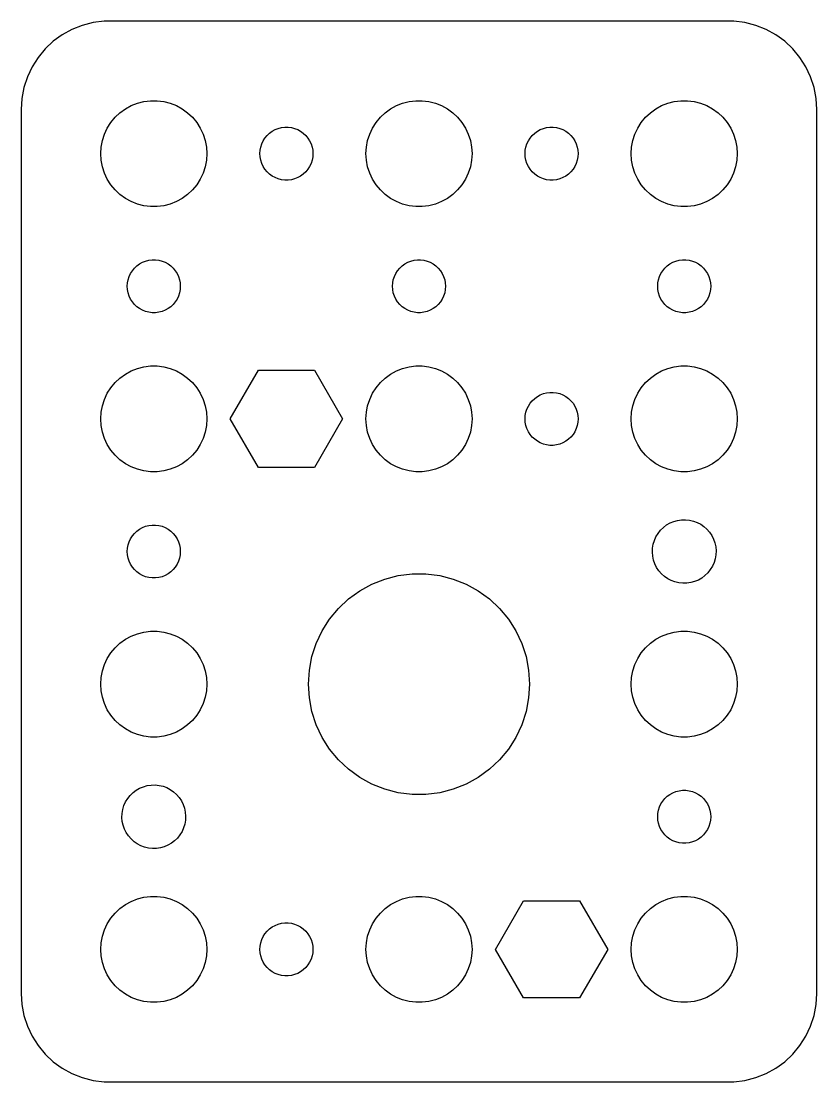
# Model space of a CAD drawing. Header units: metres. Extents: x -22 to 22, y -22 to 244.
# Drawn here: x -22.5 to 22.5, y 184.5 to 244.5 of the extents above; entities that cross this region are included whole.
import ezdxf

# ---------------------------------------------------------------- set-up
doc = ezdxf.new("R2010")
doc.units = ezdxf.units.M

msp = doc.modelspace()

# ---------------------------------------------------------------- linework, layer by layer
for p, q in [((-19.0451, 244.255), (-19.6289, 244.024)), ((-18.4369, 244.411), (-19.0451, 244.255)), ((-17.8139, 244.49), (-18.4369, 244.411)), ((17.8139, 244.49), (-17.8139, 244.49)), ((18.4369, 244.411), (17.8139, 244.49)), ((19.0451, 244.255), (18.4369, 244.411)), ((19.6289, 244.024), (19.0451, 244.255)), ((-20.1791, 243.722), (-20.6871, 243.353)), ((-19.6289, 244.024), (-20.1791, 243.722)), ((20.1791, 243.722), (19.6289, 244.024)), ((20.6871, 243.353), (20.1791, 243.722)), ((-21.1448, 242.923), (-21.5451, 242.439)), ((-20.6871, 243.353), (-21.1448, 242.923)), ((21.1448, 242.923), (20.6871, 243.353)), ((21.5451, 242.439), (21.1448, 242.923)), ((-21.5451, 242.439), (-21.8815, 241.909)), ((21.8815, 241.909), (21.5451, 242.439)), ((-21.8815, 241.909), (-22.1489, 241.341)), ((22.1489, 241.341), (21.8815, 241.909)), ((-22.1489, 241.341), (-22.3429, 240.743)), ((22.3429, 240.743), (22.1489, 241.341)), ((-22.3429, 240.743), (-22.4606, 240.127)), ((22.4606, 240.127), (22.3429, 240.743)), ((-22.4606, 240.127), (-22.5, 239.5)), ((-15.927, 239.853), (-15.5621, 239.947)), ((-15.5621, 239.947), (-15.1884, 239.994)), ((-15.1884, 239.994), (-14.8116, 239.994)), ((-14.8116, 239.994), (-14.4379, 239.947)), ((-14.4379, 239.947), (-14.0729, 239.853)), ((-0.927048, 239.853), (-0.562134, 239.947)), ((-0.562134, 239.947), (-0.18837, 239.994)), ((-0.18837, 239.994), (0.18837, 239.994)), ((0.18837, 239.994), (0.562134, 239.947)), ((0.562134, 239.947), (0.927048, 239.853)), ((14.0729, 239.853), (14.4379, 239.947)), ((14.4379, 239.947), (14.8116, 239.994)), ((14.8116, 239.994), (15.1884, 239.994)), ((15.1884, 239.994), (15.5621, 239.947)), ((15.5621, 239.947), (15.927, 239.853)), ((22.5, 239.5), (22.4606, 240.127)), ((-22.5, 239.5), (-22.5, 189.5)), ((-16.9123, 239.312), (-16.6075, 239.533)), ((-16.6075, 239.533), (-16.2773, 239.714)), ((-16.2773, 239.714), (-15.927, 239.853)), ((-14.0729, 239.853), (-13.7227, 239.714)), ((-13.7227, 239.714), (-13.3925, 239.533)), ((-13.3925, 239.533), (-13.0877, 239.312)), ((-1.91226, 239.312), (-1.60747, 239.533)), ((-1.60747, 239.533), (-1.27733, 239.714)), ((-1.27733, 239.714), (-0.927048, 239.853)), ((0.927048, 239.853), (1.27733, 239.714)), ((1.27733, 239.714), (1.60747, 239.533)), ((1.60747, 239.533), (1.91226, 239.312)), ((13.0877, 239.312), (13.3925, 239.533)), ((13.3925, 239.533), (13.7227, 239.714)), ((13.7227, 239.714), (14.0729, 239.853)), ((15.927, 239.853), (16.2773, 239.714)), ((16.2773, 239.714), (16.6075, 239.533)), ((16.6075, 239.533), (16.9123, 239.312)), ((22.5, 189.5), (22.5, 239.5)), ((-17.6289, 238.445), (-17.427, 238.763)), ((-17.427, 238.763), (-17.1869, 239.054)), ((-17.1869, 239.054), (-16.9123, 239.312)), ((-13.0877, 239.312), (-12.8131, 239.054)), ((-12.8131, 239.054), (-12.5729, 238.763)), ((-12.5729, 238.763), (-12.3711, 238.445)), ((-2.62891, 238.445), (-2.42705, 238.763)), ((-2.42705, 238.763), (-2.1869, 239.054)), ((-2.1869, 239.054), (-1.91226, 239.312)), ((1.91226, 239.312), (2.1869, 239.054)), ((2.1869, 239.054), (2.42705, 238.763)), ((2.42705, 238.763), (2.62891, 238.445)), ((12.3711, 238.445), (12.5729, 238.763)), ((12.5729, 238.763), (12.8131, 239.054)), ((12.8131, 239.054), (13.0877, 239.312)), ((16.9123, 239.312), (17.1869, 239.054)), ((17.1869, 239.054), (17.427, 238.763)), ((17.427, 238.763), (17.6289, 238.445)), ((-17.7893, 238.104), (-17.6289, 238.445)), ((-12.3711, 238.445), (-12.2107, 238.104)), ((-8.59344, 238.027), (-8.45613, 238.156)), ((-8.45613, 238.156), (-8.30373, 238.266)), ((-8.30373, 238.266), (-8.13866, 238.357)), ((-8.13866, 238.357), (-7.96352, 238.427)), ((-7.96352, 238.427), (-7.78107, 238.473)), ((-7.78107, 238.473), (-7.59418, 238.497)), ((-7.59418, 238.497), (-7.40581, 238.497)), ((-7.40581, 238.497), (-7.21892, 238.473)), ((-7.21892, 238.473), (-7.03647, 238.427)), ((-7.03647, 238.427), (-6.86133, 238.357)), ((-6.86133, 238.357), (-6.69626, 238.266)), ((-6.69626, 238.266), (-6.54385, 238.156)), ((-6.54385, 238.156), (-6.40654, 238.027)), ((-2.78932, 238.104), (-2.62891, 238.445)), ((2.62891, 238.445), (2.78932, 238.104)), ((6.40654, 238.027), (6.54385, 238.156)), ((6.54385, 238.156), (6.69626, 238.266)), ((6.69626, 238.266), (6.86133, 238.357)), ((6.86133, 238.357), (7.03647, 238.427)), ((7.03647, 238.427), (7.21892, 238.473)), ((7.21892, 238.473), (7.40581, 238.497)), ((7.40581, 238.497), (7.59418, 238.497)), ((7.59418, 238.497), (7.78107, 238.473)), ((7.78107, 238.473), (7.96352, 238.427)), ((7.96352, 238.427), (8.13866, 238.357)), ((8.13866, 238.357), (8.30373, 238.266)), ((8.30373, 238.266), (8.45613, 238.156)), ((8.45613, 238.156), (8.59344, 238.027)), ((12.2107, 238.104), (12.3711, 238.445)), ((17.6289, 238.445), (17.7893, 238.104)), ((-17.9763, 237.376), (-17.9057, 237.746)), ((-17.9057, 237.746), (-17.7893, 238.104)), ((-12.2107, 238.104), (-12.0942, 237.746)), ((-12.0942, 237.746), (-12.0237, 237.376)), ((-8.95287, 237.373), (-8.89465, 237.552)), ((-8.89465, 237.552), (-8.81445, 237.723)), ((-8.81445, 237.723), (-8.71352, 237.882)), ((-8.71352, 237.882), (-8.59344, 238.027)), ((-6.40654, 238.027), (-6.28647, 237.882)), ((-6.28647, 237.882), (-6.18553, 237.723)), ((-6.18553, 237.723), (-6.10533, 237.552)), ((-6.10533, 237.552), (-6.04712, 237.373)), ((-2.97633, 237.376), (-2.90575, 237.746)), ((-2.90575, 237.746), (-2.78932, 238.104)), ((2.78932, 238.104), (2.90575, 237.746)), ((2.90575, 237.746), (2.97633, 237.376)), ((6.04712, 237.373), (6.10533, 237.552)), ((6.10533, 237.552), (6.18553, 237.723)), ((6.18553, 237.723), (6.28647, 237.882)), ((6.28647, 237.882), (6.40654, 238.027)), ((8.59344, 238.027), (8.71352, 237.882)), ((8.71352, 237.882), (8.81445, 237.723)), ((8.81445, 237.723), (8.89465, 237.552)), ((8.89465, 237.552), (8.95287, 237.373)), ((12.0237, 237.376), (12.0942, 237.746)), ((12.0942, 237.746), (12.2107, 238.104)), ((17.7893, 238.104), (17.9057, 237.746)), ((17.9057, 237.746), (17.9763, 237.376)), ((-18, 237), (-17.9763, 237.376)), ((-17.9763, 236.624), (-18, 237)), ((-12.0237, 237.376), (-12, 237)), ((-12, 237), (-12.0237, 236.624)), ((-9, 237), (-8.98816, 237.188)), ((-8.98816, 236.812), (-9, 237)), ((-8.98816, 237.188), (-8.95287, 237.373)), ((-6.04712, 237.373), (-6.01183, 237.188)), ((-6.01183, 237.188), (-6, 237)), ((-6, 237), (-6.01183, 236.812)), ((-3, 237), (-2.97633, 237.376)), ((-2.97633, 236.624), (-3, 237)), ((2.97633, 237.376), (3, 237)), ((3, 237), (2.97633, 236.624)), ((6, 237), (6.01183, 237.188)), ((6.01183, 236.812), (6, 237)), ((6.01183, 237.188), (6.04712, 237.373)), ((8.95287, 237.373), (8.98816, 237.188)), ((8.98816, 237.188), (9, 237)), ((9, 237), (8.98816, 236.812)), ((12, 237), (12.0237, 237.376)), ((12.0237, 236.624), (12, 237)), ((17.9763, 237.376), (18, 237)), ((18, 237), (17.9763, 236.624)), ((-17.9057, 236.254), (-17.9763, 236.624)), ((-12.0237, 236.624), (-12.0942, 236.254)), ((-8.95287, 236.627), (-8.98816, 236.812)), ((-8.89465, 236.448), (-8.95287, 236.627)), ((-8.81445, 236.277), (-8.89465, 236.448)), ((-6.10533, 236.448), (-6.18553, 236.277)), ((-6.04712, 236.627), (-6.10533, 236.448)), ((-6.01183, 236.812), (-6.04712, 236.627)), ((-2.90575, 236.254), (-2.97633, 236.624)), ((2.97633, 236.624), (2.90575, 236.254)), ((6.04712, 236.627), (6.01183, 236.812)), ((6.10533, 236.448), (6.04712, 236.627)), ((6.18553, 236.277), (6.10533, 236.448)), ((8.89465, 236.448), (8.81445, 236.277)), ((8.95287, 236.627), (8.89465, 236.448)), ((8.98816, 236.812), (8.95287, 236.627)), ((12.0942, 236.254), (12.0237, 236.624)), ((17.9763, 236.624), (17.9057, 236.254)), ((-17.7893, 235.896), (-17.9057, 236.254)), ((-17.6289, 235.555), (-17.7893, 235.896)), ((-12.2107, 235.896), (-12.3711, 235.555)), ((-12.0942, 236.254), (-12.2107, 235.896)), ((-8.71352, 236.118), (-8.81445, 236.277)), ((-8.59344, 235.973), (-8.71352, 236.118)), ((-8.45613, 235.844), (-8.59344, 235.973)), ((-8.30373, 235.734), (-8.45613, 235.844)), ((-8.13866, 235.643), (-8.30373, 235.734)), ((-6.69626, 235.734), (-6.86133, 235.643)), ((-6.54385, 235.844), (-6.69626, 235.734)), ((-6.40654, 235.973), (-6.54385, 235.844)), ((-6.28647, 236.118), (-6.40654, 235.973)), ((-6.18553, 236.277), (-6.28647, 236.118)), ((-2.78932, 235.896), (-2.90575, 236.254)), ((-2.62891, 235.555), (-2.78932, 235.896)), ((2.78932, 235.896), (2.62891, 235.555)), ((2.90575, 236.254), (2.78932, 235.896)), ((6.28647, 236.118), (6.18553, 236.277)), ((6.40654, 235.973), (6.28647, 236.118)), ((6.54385, 235.844), (6.40654, 235.973)), ((6.69626, 235.734), (6.54385, 235.844)), ((6.86133, 235.643), (6.69626, 235.734)), ((8.30373, 235.734), (8.13866, 235.643)), ((8.45613, 235.844), (8.30373, 235.734)), ((8.59344, 235.973), (8.45613, 235.844)), ((8.71352, 236.118), (8.59344, 235.973)), ((8.81445, 236.277), (8.71352, 236.118)), ((12.2107, 235.896), (12.0942, 236.254)), ((12.3711, 235.555), (12.2107, 235.896)), ((17.7893, 235.896), (17.6289, 235.555)), ((17.9057, 236.254), (17.7893, 235.896)), ((-17.427, 235.237), (-17.6289, 235.555)), ((-17.1869, 234.946), (-17.427, 235.237)), ((-12.5729, 235.237), (-12.8131, 234.946)), ((-12.3711, 235.555), (-12.5729, 235.237)), ((-7.96352, 235.573), (-8.13866, 235.643)), ((-7.78107, 235.527), (-7.96352, 235.573)), ((-7.59418, 235.503), (-7.78107, 235.527)), ((-7.40581, 235.503), (-7.59418, 235.503)), ((-7.21892, 235.527), (-7.40581, 235.503)), ((-7.03647, 235.573), (-7.21892, 235.527)), ((-6.86133, 235.643), (-7.03647, 235.573)), ((-2.42705, 235.237), (-2.62891, 235.555)), ((-2.1869, 234.946), (-2.42705, 235.237)), ((2.42705, 235.237), (2.1869, 234.946)), ((2.62891, 235.555), (2.42705, 235.237)), ((7.03647, 235.573), (6.86133, 235.643)), ((7.21892, 235.527), (7.03647, 235.573)), ((7.40581, 235.503), (7.21892, 235.527)), ((7.59418, 235.503), (7.40581, 235.503)), ((7.78107, 235.527), (7.59418, 235.503)), ((7.96352, 235.573), (7.78107, 235.527)), ((8.13866, 235.643), (7.96352, 235.573)), ((12.5729, 235.237), (12.3711, 235.555)), ((12.8131, 234.946), (12.5729, 235.237)), ((17.427, 235.237), (17.1869, 234.946)), ((17.6289, 235.555), (17.427, 235.237)), ((-16.9123, 234.688), (-17.1869, 234.946)), ((-16.6075, 234.467), (-16.9123, 234.688)), ((-13.0877, 234.688), (-13.3925, 234.467)), ((-12.8131, 234.946), (-13.0877, 234.688)), ((-1.91226, 234.688), (-2.1869, 234.946)), ((-1.60747, 234.467), (-1.91226, 234.688)), ((1.91226, 234.688), (1.60747, 234.467)), ((2.1869, 234.946), (1.91226, 234.688)), ((13.0877, 234.688), (12.8131, 234.946)), ((13.3925, 234.467), (13.0877, 234.688)), ((16.9123, 234.688), (16.6075, 234.467)), ((17.1869, 234.946), (16.9123, 234.688)), ((-16.2773, 234.286), (-16.6075, 234.467)), ((-15.927, 234.147), (-16.2773, 234.286)), ((-15.5621, 234.053), (-15.927, 234.147)), ((-15.1884, 234.006), (-15.5621, 234.053)), ((-14.8116, 234.006), (-15.1884, 234.006)), ((-14.4379, 234.053), (-14.8116, 234.006)), ((-14.0729, 234.147), (-14.4379, 234.053)), ((-13.7227, 234.286), (-14.0729, 234.147)), ((-13.3925, 234.467), (-13.7227, 234.286)), ((-1.27733, 234.286), (-1.60747, 234.467)), ((-0.927048, 234.147), (-1.27733, 234.286)), ((-0.562134, 234.053), (-0.927048, 234.147)), ((-0.18837, 234.006), (-0.562134, 234.053)), ((0.18837, 234.006), (-0.18837, 234.006)), ((0.562134, 234.053), (0.18837, 234.006)), ((0.927048, 234.147), (0.562134, 234.053)), ((1.27733, 234.286), (0.927048, 234.147)), ((1.60747, 234.467), (1.27733, 234.286)), ((13.7227, 234.286), (13.3925, 234.467)), ((14.0729, 234.147), (13.7227, 234.286)), ((14.4379, 234.053), (14.0729, 234.147)), ((14.8116, 234.006), (14.4379, 234.053)), ((15.1884, 234.006), (14.8116, 234.006)), ((15.5621, 234.053), (15.1884, 234.006)), ((15.927, 234.147), (15.5621, 234.053)), ((16.2773, 234.286), (15.927, 234.147)), ((16.6075, 234.467), (16.2773, 234.286)), ((-15.6387, 230.857), (-15.4635, 230.927)), ((-15.4635, 230.927), (-15.2811, 230.973)), ((-15.2811, 230.973), (-15.0942, 230.997)), ((-15.0942, 230.997), (-14.9058, 230.997)), ((-14.9058, 230.997), (-14.7189, 230.973)), ((-14.7189, 230.973), (-14.5365, 230.927)), ((-14.5365, 230.927), (-14.3613, 230.857)), ((-0.638657, 230.857), (-0.463516, 230.927)), ((-0.463516, 230.927), (-0.281067, 230.973)), ((-0.281067, 230.973), (-0.094177, 230.997)), ((-0.094177, 230.997), (0.094177, 230.997)), ((0.094177, 230.997), (0.281067, 230.973)), ((0.281067, 230.973), (0.463516, 230.927)), ((0.463516, 230.927), (0.638657, 230.857)), ((14.3613, 230.857), (14.5365, 230.927)), ((14.5365, 230.927), (14.7189, 230.973)), ((14.7189, 230.973), (14.9058, 230.997)), ((14.9058, 230.997), (15.0942, 230.997)), ((15.0942, 230.997), (15.2811, 230.973)), ((15.2811, 230.973), (15.4635, 230.927)), ((15.4635, 230.927), (15.6387, 230.857)), ((-16.3145, 230.223), (-16.2135, 230.382)), ((-16.2135, 230.382), (-16.0934, 230.527)), ((-16.0934, 230.527), (-15.9561, 230.656)), ((-15.9561, 230.656), (-15.8037, 230.766)), ((-15.8037, 230.766), (-15.6387, 230.857)), ((-14.3613, 230.857), (-14.1963, 230.766)), ((-14.1963, 230.766), (-14.0439, 230.656)), ((-14.0439, 230.656), (-13.9065, 230.527)), ((-13.9065, 230.527), (-13.7865, 230.382)), ((-13.7865, 230.382), (-13.6855, 230.223)), ((-1.31445, 230.223), (-1.21352, 230.382)), ((-1.21352, 230.382), (-1.09344, 230.527)), ((-1.09344, 230.527), (-0.956131, 230.656)), ((-0.956131, 230.656), (-0.803726, 230.766)), ((-0.803726, 230.766), (-0.638657, 230.857)), ((0.638657, 230.857), (0.803726, 230.766)), ((0.803726, 230.766), (0.956131, 230.656)), ((0.956131, 230.656), (1.09344, 230.527)), ((1.09344, 230.527), (1.21352, 230.382)), ((1.21352, 230.382), (1.31445, 230.223)), ((13.6855, 230.223), (13.7865, 230.382)), ((13.7865, 230.382), (13.9065, 230.527)), ((13.9065, 230.527), (14.0439, 230.656)), ((14.0439, 230.656), (14.1963, 230.766)), ((14.1963, 230.766), (14.3613, 230.857)), ((15.6387, 230.857), (15.8037, 230.766)), ((15.8037, 230.766), (15.9561, 230.656)), ((15.9561, 230.656), (16.0934, 230.527)), ((16.0934, 230.527), (16.2135, 230.382)), ((16.2135, 230.382), (16.3145, 230.223)), ((-16.4882, 229.688), (-16.4529, 229.873)), ((-16.4529, 229.873), (-16.3947, 230.052)), ((-16.3947, 230.052), (-16.3145, 230.223)), ((-13.6855, 230.223), (-13.6053, 230.052)), ((-13.6053, 230.052), (-13.5471, 229.873)), ((-13.5471, 229.873), (-13.5118, 229.688)), ((-1.48816, 229.688), (-1.45287, 229.873)), ((-1.45287, 229.873), (-1.39465, 230.052)), ((-1.39465, 230.052), (-1.31445, 230.223)), ((1.31445, 230.223), (1.39465, 230.052)), ((1.39465, 230.052), (1.45287, 229.873)), ((1.45287, 229.873), (1.48816, 229.688)), ((13.5118, 229.688), (13.5471, 229.873)), ((13.5471, 229.873), (13.6053, 230.052)), ((13.6053, 230.052), (13.6855, 230.223)), ((16.3145, 230.223), (16.3947, 230.052)), ((16.3947, 230.052), (16.4529, 229.873)), ((16.4529, 229.873), (16.4882, 229.688)), ((-16.5, 229.5), (-16.4882, 229.688)), ((-16.4882, 229.312), (-16.5, 229.5)), ((-16.4529, 229.127), (-16.4882, 229.312)), ((-16.3947, 228.948), (-16.4529, 229.127)), ((-13.5471, 229.127), (-13.6053, 228.948)), ((-13.5118, 229.312), (-13.5471, 229.127)), ((-13.5118, 229.688), (-13.5, 229.5)), ((-13.5, 229.5), (-13.5118, 229.312)), ((-1.5, 229.5), (-1.48816, 229.688)), ((-1.48816, 229.312), (-1.5, 229.5)), ((-1.45287, 229.127), (-1.48816, 229.312)), ((-1.39465, 228.948), (-1.45287, 229.127)), ((1.45287, 229.127), (1.39465, 228.948)), ((1.48816, 229.312), (1.45287, 229.127)), ((1.48816, 229.688), (1.5, 229.5)), ((1.5, 229.5), (1.48816, 229.312)), ((13.5, 229.5), (13.5118, 229.688)), ((13.5118, 229.312), (13.5, 229.5)), ((13.5471, 229.127), (13.5118, 229.312)), ((13.6053, 228.948), (13.5471, 229.127)), ((16.4529, 229.127), (16.3947, 228.948)), ((16.4882, 229.312), (16.4529, 229.127)), ((16.4882, 229.688), (16.5, 229.5)), ((16.5, 229.5), (16.4882, 229.312)), ((-16.3145, 228.777), (-16.3947, 228.948)), ((-16.2135, 228.618), (-16.3145, 228.777)), ((-16.0934, 228.473), (-16.2135, 228.618)), ((-13.7865, 228.618), (-13.9065, 228.473)), ((-13.6855, 228.777), (-13.7865, 228.618)), ((-13.6053, 228.948), (-13.6855, 228.777)), ((-1.31445, 228.777), (-1.39465, 228.948)), ((-1.21352, 228.618), (-1.31445, 228.777)), ((-1.09344, 228.473), (-1.21352, 228.618)), ((1.21352, 228.618), (1.09344, 228.473)), ((1.31445, 228.777), (1.21352, 228.618)), ((1.39465, 228.948), (1.31445, 228.777)), ((13.6855, 228.777), (13.6053, 228.948)), ((13.7865, 228.618), (13.6855, 228.777)), ((13.9065, 228.473), (13.7865, 228.618)), ((16.2135, 228.618), (16.0934, 228.473)), ((16.3145, 228.777), (16.2135, 228.618)), ((16.3947, 228.948), (16.3145, 228.777)), ((-15.9561, 228.344), (-16.0934, 228.473)), ((-15.8037, 228.234), (-15.9561, 228.344)), ((-15.6387, 228.143), (-15.8037, 228.234)), ((-15.4635, 228.073), (-15.6387, 228.143)), ((-15.2811, 228.027), (-15.4635, 228.073)), ((-15.0942, 228.003), (-15.2811, 228.027)), ((-14.9058, 228.003), (-15.0942, 228.003)), ((-14.7189, 228.027), (-14.9058, 228.003)), ((-14.5365, 228.073), (-14.7189, 228.027)), ((-14.3613, 228.143), (-14.5365, 228.073)), ((-14.1963, 228.234), (-14.3613, 228.143)), ((-14.0439, 228.344), (-14.1963, 228.234)), ((-13.9065, 228.473), (-14.0439, 228.344)), ((-0.956131, 228.344), (-1.09344, 228.473)), ((-0.803726, 228.234), (-0.956131, 228.344)), ((-0.638657, 228.143), (-0.803726, 228.234)), ((-0.463516, 228.073), (-0.638657, 228.143)), ((-0.281067, 228.027), (-0.463516, 228.073)), ((-0.094177, 228.003), (-0.281067, 228.027)), ((0.094177, 228.003), (-0.094177, 228.003)), ((0.281067, 228.027), (0.094177, 228.003)), ((0.463516, 228.073), (0.281067, 228.027)), ((0.638657, 228.143), (0.463516, 228.073)), ((0.803726, 228.234), (0.638657, 228.143)), ((0.956131, 228.344), (0.803726, 228.234)), ((1.09344, 228.473), (0.956131, 228.344)), ((14.0439, 228.344), (13.9065, 228.473)), ((14.1963, 228.234), (14.0439, 228.344)), ((14.3613, 228.143), (14.1963, 228.234)), ((14.5365, 228.073), (14.3613, 228.143)), ((14.7189, 228.027), (14.5365, 228.073)), ((14.9058, 228.003), (14.7189, 228.027)), ((15.0942, 228.003), (14.9058, 228.003)), ((15.2811, 228.027), (15.0942, 228.003)), ((15.4635, 228.073), (15.2811, 228.027)), ((15.6387, 228.143), (15.4635, 228.073)), ((15.8037, 228.234), (15.6387, 228.143)), ((15.9561, 228.344), (15.8037, 228.234)), ((16.0934, 228.473), (15.9561, 228.344)), ((-15.927, 224.853), (-15.5621, 224.947)), ((-15.5621, 224.947), (-15.1884, 224.994)), ((-15.1884, 224.994), (-14.8116, 224.994)), ((-14.8116, 224.994), (-14.4379, 224.947)), ((-14.4379, 224.947), (-14.0729, 224.853)), ((-0.927048, 224.853), (-0.562134, 224.947)), ((-0.562134, 224.947), (-0.18837, 224.994)), ((-0.18837, 224.994), (0.18837, 224.994)), ((0.18837, 224.994), (0.562134, 224.947)), ((0.562134, 224.947), (0.927048, 224.853)), ((14.0729, 224.853), (14.4379, 224.947)), ((14.4379, 224.947), (14.8116, 224.994)), ((14.8116, 224.994), (15.1884, 224.994)), ((15.1884, 224.994), (15.5621, 224.947)), ((15.5621, 224.947), (15.927, 224.853)), ((-16.9123, 224.312), (-16.6075, 224.533)), ((-16.6075, 224.533), (-16.2773, 224.714)), ((-16.2773, 224.714), (-15.927, 224.853)), ((-14.0729, 224.853), (-13.7227, 224.714)), ((-13.7227, 224.714), (-13.3925, 224.533)), ((-13.3925, 224.533), (-13.0877, 224.312)), ((-10.6735, 222), (-9.08675, 224.748)), ((-9.08675, 224.748), (-5.91325, 224.748)), ((-5.91325, 224.748), (-4.32651, 222)), ((-1.91226, 224.312), (-1.60747, 224.533)), ((-1.60747, 224.533), (-1.27733, 224.714)), ((-1.27733, 224.714), (-0.927048, 224.853)), ((0.927048, 224.853), (1.27733, 224.714)), ((1.27733, 224.714), (1.60747, 224.533)), ((1.60747, 224.533), (1.91226, 224.312)), ((13.0877, 224.312), (13.3925, 224.533)), ((13.3925, 224.533), (13.7227, 224.714)), ((13.7227, 224.714), (14.0729, 224.853)), ((15.927, 224.853), (16.2773, 224.714)), ((16.2773, 224.714), (16.6075, 224.533)), ((16.6075, 224.533), (16.9123, 224.312)), ((-17.6289, 223.445), (-17.427, 223.763)), ((-17.427, 223.763), (-17.1869, 224.054)), ((-17.1869, 224.054), (-16.9123, 224.312)), ((-13.0877, 224.312), (-12.8131, 224.054)), ((-12.8131, 224.054), (-12.5729, 223.763)), ((-12.5729, 223.763), (-12.3711, 223.445)), ((-2.62891, 223.445), (-2.42705, 223.763)), ((-2.42705, 223.763), (-2.1869, 224.054)), ((-2.1869, 224.054), (-1.91226, 224.312)), ((1.91226, 224.312), (2.1869, 224.054)), ((2.1869, 224.054), (2.42705, 223.763)), ((2.42705, 223.763), (2.62891, 223.445)), ((12.3711, 223.445), (12.5729, 223.763)), ((12.5729, 223.763), (12.8131, 224.054)), ((12.8131, 224.054), (13.0877, 224.312)), ((16.9123, 224.312), (17.1869, 224.054)), ((17.1869, 224.054), (17.427, 223.763)), ((17.427, 223.763), (17.6289, 223.445)), ((-17.7893, 223.104), (-17.6289, 223.445)), ((-12.3711, 223.445), (-12.2107, 223.104)), ((-2.78932, 223.104), (-2.62891, 223.445)), ((2.62891, 223.445), (2.78932, 223.104)), ((6.40654, 223.027), (6.54385, 223.156)), ((6.54385, 223.156), (6.69626, 223.266)), ((6.69626, 223.266), (6.86133, 223.357)), ((6.86133, 223.357), (7.03647, 223.427)), ((7.03647, 223.427), (7.21892, 223.473)), ((7.21892, 223.473), (7.40581, 223.497)), ((7.40581, 223.497), (7.59418, 223.497)), ((7.59418, 223.497), (7.78107, 223.473)), ((7.78107, 223.473), (7.96352, 223.427)), ((7.96352, 223.427), (8.13866, 223.357)), ((8.13866, 223.357), (8.30373, 223.266)), ((8.30373, 223.266), (8.45613, 223.156)), ((8.45613, 223.156), (8.59344, 223.027)), ((12.2107, 223.104), (12.3711, 223.445)), ((17.6289, 223.445), (17.7893, 223.104)), ((-17.9763, 222.376), (-17.9057, 222.746)), ((-17.9057, 222.746), (-17.7893, 223.104)), ((-12.2107, 223.104), (-12.0942, 222.746)), ((-12.0942, 222.746), (-12.0237, 222.376)), ((-2.97633, 222.376), (-2.90575, 222.746)), ((-2.90575, 222.746), (-2.78932, 223.104)), ((2.78932, 223.104), (2.90575, 222.746)), ((2.90575, 222.746), (2.97633, 222.376)), ((6.04712, 222.373), (6.10533, 222.552)), ((6.10533, 222.552), (6.18553, 222.723)), ((6.18553, 222.723), (6.28647, 222.882)), ((6.28647, 222.882), (6.40654, 223.027)), ((8.59344, 223.027), (8.71352, 222.882)), ((8.71352, 222.882), (8.81445, 222.723)), ((8.81445, 222.723), (8.89465, 222.552)), ((8.89465, 222.552), (8.95287, 222.373)), ((12.0237, 222.376), (12.0942, 222.746)), ((12.0942, 222.746), (12.2107, 223.104)), ((17.7893, 223.104), (17.9057, 222.746)), ((17.9057, 222.746), (17.9763, 222.376)), ((-18, 222), (-17.9763, 222.376)), ((-17.9763, 221.624), (-18, 222)), ((-12.0237, 222.376), (-12, 222)), ((-12, 222), (-12.0237, 221.624)), ((-9.08675, 219.252), (-10.6735, 222)), ((-4.32651, 222), (-5.91325, 219.252)), ((-3, 222), (-2.97633, 222.376)), ((-2.97633, 221.624), (-3, 222)), ((2.97633, 222.376), (3, 222)), ((3, 222), (2.97633, 221.624)), ((6, 222), (6.01183, 222.188)), ((6.01183, 221.812), (6, 222)), ((6.01183, 222.188), (6.04712, 222.373)), ((8.95287, 222.373), (8.98816, 222.188)), ((8.98816, 222.188), (9, 222)), ((9, 222), (8.98816, 221.812)), ((12, 222), (12.0237, 222.376)), ((12.0237, 221.624), (12, 222)), ((17.9763, 222.376), (18, 222)), ((18, 222), (17.9763, 221.624)), ((-17.9057, 221.254), (-17.9763, 221.624)), ((-12.0237, 221.624), (-12.0942, 221.254)), ((-2.90575, 221.254), (-2.97633, 221.624)), ((2.97633, 221.624), (2.90575, 221.254)), ((6.04712, 221.627), (6.01183, 221.812)), ((6.10533, 221.448), (6.04712, 221.627)), ((6.18553, 221.277), (6.10533, 221.448)), ((8.89465, 221.448), (8.81445, 221.277)), ((8.95287, 221.627), (8.89465, 221.448)), ((8.98816, 221.812), (8.95287, 221.627)), ((12.0942, 221.254), (12.0237, 221.624)), ((17.9763, 221.624), (17.9057, 221.254)), ((-17.7893, 220.896), (-17.9057, 221.254)), ((-17.6289, 220.555), (-17.7893, 220.896)), ((-12.2107, 220.896), (-12.3711, 220.555)), ((-12.0942, 221.254), (-12.2107, 220.896)), ((-2.78932, 220.896), (-2.90575, 221.254)), ((-2.62891, 220.555), (-2.78932, 220.896)), ((2.78932, 220.896), (2.62891, 220.555)), ((2.90575, 221.254), (2.78932, 220.896)), ((6.28647, 221.118), (6.18553, 221.277)), ((6.40654, 220.973), (6.28647, 221.118)), ((6.54385, 220.844), (6.40654, 220.973)), ((6.69626, 220.734), (6.54385, 220.844)), ((6.86133, 220.643), (6.69626, 220.734)), ((8.30373, 220.734), (8.13866, 220.643)), ((8.45613, 220.844), (8.30373, 220.734)), ((8.59344, 220.973), (8.45613, 220.844)), ((8.71352, 221.118), (8.59344, 220.973)), ((8.81445, 221.277), (8.71352, 221.118)), ((12.2107, 220.896), (12.0942, 221.254)), ((12.3711, 220.555), (12.2107, 220.896)), ((17.7893, 220.896), (17.6289, 220.555)), ((17.9057, 221.254), (17.7893, 220.896)), ((-17.427, 220.237), (-17.6289, 220.555)), ((-17.1869, 219.946), (-17.427, 220.237)), ((-12.5729, 220.237), (-12.8131, 219.946)), ((-12.3711, 220.555), (-12.5729, 220.237)), ((-2.42705, 220.237), (-2.62891, 220.555)), ((-2.1869, 219.946), (-2.42705, 220.237)), ((2.42705, 220.237), (2.1869, 219.946)), ((2.62891, 220.555), (2.42705, 220.237)), ((7.03647, 220.573), (6.86133, 220.643)), ((7.21892, 220.527), (7.03647, 220.573)), ((7.40581, 220.503), (7.21892, 220.527)), ((7.59418, 220.503), (7.40581, 220.503)), ((7.78107, 220.527), (7.59418, 220.503)), ((7.96352, 220.573), (7.78107, 220.527)), ((8.13866, 220.643), (7.96352, 220.573)), ((12.5729, 220.237), (12.3711, 220.555)), ((12.8131, 219.946), (12.5729, 220.237)), ((17.427, 220.237), (17.1869, 219.946)), ((17.6289, 220.555), (17.427, 220.237)), ((-16.9123, 219.688), (-17.1869, 219.946)), ((-16.6075, 219.467), (-16.9123, 219.688)), ((-13.0877, 219.688), (-13.3925, 219.467)), ((-12.8131, 219.946), (-13.0877, 219.688)), ((-1.91226, 219.688), (-2.1869, 219.946)), ((-1.60747, 219.467), (-1.91226, 219.688)), ((1.91226, 219.688), (1.60747, 219.467)), ((2.1869, 219.946), (1.91226, 219.688)), ((13.0877, 219.688), (12.8131, 219.946)), ((13.3925, 219.467), (13.0877, 219.688)), ((16.9123, 219.688), (16.6075, 219.467)), ((17.1869, 219.946), (16.9123, 219.688)), ((-16.2773, 219.286), (-16.6075, 219.467)), ((-15.927, 219.147), (-16.2773, 219.286)), ((-15.5621, 219.053), (-15.927, 219.147)), ((-15.1884, 219.006), (-15.5621, 219.053)), ((-14.8116, 219.006), (-15.1884, 219.006)), ((-14.4379, 219.053), (-14.8116, 219.006)), ((-14.0729, 219.147), (-14.4379, 219.053)), ((-13.7227, 219.286), (-14.0729, 219.147)), ((-13.3925, 219.467), (-13.7227, 219.286)), ((-5.91325, 219.252), (-9.08675, 219.252)), ((-1.27733, 219.286), (-1.60747, 219.467)), ((-0.927048, 219.147), (-1.27733, 219.286)), ((-0.562134, 219.053), (-0.927048, 219.147)), ((-0.18837, 219.006), (-0.562134, 219.053)), ((0.18837, 219.006), (-0.18837, 219.006)), ((0.562134, 219.053), (0.18837, 219.006)), ((0.927048, 219.147), (0.562134, 219.053)), ((1.27733, 219.286), (0.927048, 219.147)), ((1.60747, 219.467), (1.27733, 219.286)), ((13.7227, 219.286), (13.3925, 219.467)), ((14.0729, 219.147), (13.7227, 219.286)), ((14.4379, 219.053), (14.0729, 219.147)), ((14.8116, 219.006), (14.4379, 219.053)), ((15.1884, 219.006), (14.8116, 219.006)), ((15.5621, 219.053), (15.1884, 219.006)), ((15.927, 219.147), (15.5621, 219.053)), ((16.2773, 219.286), (15.927, 219.147)), ((16.6075, 219.467), (16.2773, 219.286)), ((-15.4635, 215.927), (-15.2811, 215.973)), ((-15.2811, 215.973), (-15.0942, 215.997)), ((-15.0942, 215.997), (-14.9058, 215.997)), ((-14.9058, 215.997), (-14.7189, 215.973)), ((-14.7189, 215.973), (-14.5365, 215.927)), ((13.8238, 215.863), (14.0039, 215.999)), ((14.0039, 215.999), (14.1996, 216.112)), ((14.1996, 216.112), (14.408, 216.2)), ((14.408, 216.2), (14.6257, 216.261)), ((14.6257, 216.261), (14.8494, 216.294)), ((14.8494, 216.294), (15.0754, 216.298)), ((15.0754, 216.298), (15.3002, 216.275)), ((15.3002, 216.275), (15.5202, 216.223)), ((15.5202, 216.223), (15.7321, 216.144)), ((15.7321, 216.144), (15.9324, 216.04)), ((15.9324, 216.04), (16.1181, 215.911)), ((-16.3145, 215.223), (-16.2135, 215.382)), ((-16.2135, 215.382), (-16.0934, 215.527)), ((-16.0934, 215.527), (-15.9561, 215.656)), ((-15.9561, 215.656), (-15.8037, 215.766)), ((-15.8037, 215.766), (-15.6387, 215.857)), ((-15.6387, 215.857), (-15.4635, 215.927)), ((-14.5365, 215.927), (-14.3613, 215.857)), ((-14.3613, 215.857), (-14.1963, 215.766)), ((-14.1963, 215.766), (-14.0439, 215.656)), ((-14.0439, 215.656), (-13.9065, 215.527)), ((-13.9065, 215.527), (-13.7865, 215.382)), ((-13.7865, 215.382), (-13.6855, 215.223)), ((13.3129, 215.127), (13.4048, 215.334)), ((13.4048, 215.334), (13.5219, 215.527)), ((13.5219, 215.527), (13.6623, 215.704)), ((13.6623, 215.704), (13.8238, 215.863)), ((16.1181, 215.911), (16.286, 215.759)), ((16.286, 215.759), (16.4337, 215.588)), ((16.4337, 215.588), (16.5588, 215.4)), ((16.5588, 215.4), (16.6593, 215.198)), ((-16.4882, 214.688), (-16.4529, 214.873)), ((-16.4529, 214.873), (-16.3947, 215.052)), ((-16.3947, 215.052), (-16.3145, 215.223)), ((-13.6855, 215.223), (-13.6053, 215.052)), ((-13.6053, 215.052), (-13.5471, 214.873)), ((-13.5471, 214.873), (-13.5118, 214.688)), ((13.2099, 214.688), (13.2476, 214.911)), ((13.2476, 214.911), (13.3129, 215.127)), ((16.6593, 215.198), (16.7337, 214.984)), ((16.7337, 214.984), (16.7807, 214.763)), ((16.7807, 214.763), (16.7996, 214.538)), ((-16.5, 214.5), (-16.4882, 214.688)), ((-16.4882, 214.312), (-16.5, 214.5)), ((-16.4529, 214.127), (-16.4882, 214.312)), ((-13.5118, 214.312), (-13.5471, 214.127)), ((-13.5118, 214.688), (-13.5, 214.5)), ((-13.5, 214.5), (-13.5118, 214.312)), ((13.2004, 214.462), (13.2099, 214.688)), ((13.2193, 214.237), (13.2004, 214.462)), ((13.2663, 214.016), (13.2193, 214.237)), ((16.7901, 214.312), (16.7524, 214.089)), ((16.7996, 214.538), (16.7901, 214.312)), ((-16.3947, 213.948), (-16.4529, 214.127)), ((-16.3145, 213.777), (-16.3947, 213.948)), ((-16.2135, 213.618), (-16.3145, 213.777)), ((-16.0934, 213.473), (-16.2135, 213.618)), ((-13.7865, 213.618), (-13.9065, 213.473)), ((-13.6855, 213.777), (-13.7865, 213.618)), ((-13.6053, 213.948), (-13.6855, 213.777)), ((-13.5471, 214.127), (-13.6053, 213.948)), ((13.3406, 213.802), (13.2663, 214.016)), ((13.4411, 213.6), (13.3406, 213.802)), ((13.5662, 213.412), (13.4411, 213.6)), ((16.5952, 213.666), (16.4781, 213.473)), ((16.6871, 213.873), (16.5952, 213.666)), ((16.7524, 214.089), (16.6871, 213.873)), ((-15.9561, 213.344), (-16.0934, 213.473)), ((-15.8037, 213.234), (-15.9561, 213.344)), ((-15.6387, 213.143), (-15.8037, 213.234)), ((-15.4635, 213.073), (-15.6387, 213.143)), ((-15.2811, 213.027), (-15.4635, 213.073)), ((-15.0942, 213.003), (-15.2811, 213.027)), ((-14.9058, 213.003), (-15.0942, 213.003)), ((-14.7189, 213.027), (-14.9058, 213.003)), ((-14.5365, 213.073), (-14.7189, 213.027)), ((-14.3613, 213.143), (-14.5365, 213.073)), ((-14.1963, 213.234), (-14.3613, 213.143)), ((-14.0439, 213.344), (-14.1963, 213.234)), ((-13.9065, 213.473), (-14.0439, 213.344)), ((-2.66112, 212.655), (-1.93135, 212.944)), ((-1.93135, 212.944), (-1.17113, 213.139)), ((-1.17113, 213.139), (-0.392426, 213.238)), ((-0.392426, 213.238), (0.392426, 213.238)), ((0.392426, 213.238), (1.17113, 213.139)), ((1.17113, 213.139), (1.93135, 212.944)), ((1.93135, 212.944), (2.66112, 212.655)), ((13.7139, 213.241), (13.5662, 213.412)), ((13.8819, 213.089), (13.7139, 213.241)), ((14.0676, 212.96), (13.8819, 213.089)), ((14.2679, 212.856), (14.0676, 212.96)), ((15.9961, 213.001), (15.8003, 212.888)), ((16.1761, 213.137), (15.9961, 213.001)), ((16.3376, 213.296), (16.1761, 213.137)), ((16.4781, 213.473), (16.3376, 213.296)), ((-3.34891, 212.277), (-2.66112, 212.655)), ((2.66112, 212.655), (3.34891, 212.277)), ((14.4797, 212.777), (14.2679, 212.856)), ((14.6998, 212.725), (14.4797, 212.777)), ((14.9246, 212.702), (14.6998, 212.725)), ((15.1506, 212.706), (14.9246, 212.702)), ((15.3742, 212.739), (15.1506, 212.706)), ((15.5919, 212.8), (15.3742, 212.739)), ((15.8003, 212.888), (15.5919, 212.8)), ((-4.55605, 211.278), (-3.98389, 211.816)), ((-3.98389, 211.816), (-3.34891, 212.277)), ((3.34891, 212.277), (3.98389, 211.816)), ((3.98389, 211.816), (4.55605, 211.278)), ((-5.05635, 210.674), (-4.55605, 211.278)), ((4.55605, 211.278), (5.05635, 210.674)), ((-5.47691, 210.011), (-5.05635, 210.674)), ((5.05635, 210.674), (5.47691, 210.011)), ((-15.927, 209.853), (-15.5621, 209.947)), ((-15.5621, 209.947), (-15.1884, 209.994)), ((-15.1884, 209.994), (-14.8116, 209.994)), ((-14.8116, 209.994), (-14.4379, 209.947)), ((-14.4379, 209.947), (-14.0729, 209.853)), ((-5.8111, 209.301), (-5.47691, 210.011)), ((5.47691, 210.011), (5.8111, 209.301)), ((14.0729, 209.853), (14.4379, 209.947)), ((14.4379, 209.947), (14.8116, 209.994)), ((14.8116, 209.994), (15.1884, 209.994)), ((15.1884, 209.994), (15.5621, 209.947)), ((15.5621, 209.947), (15.927, 209.853)), ((-16.9123, 209.312), (-16.6075, 209.533)), ((-16.6075, 209.533), (-16.2773, 209.714)), ((-16.2773, 209.714), (-15.927, 209.853)), ((-14.0729, 209.853), (-13.7227, 209.714)), ((-13.7227, 209.714), (-13.3925, 209.533)), ((-13.3925, 209.533), (-13.0877, 209.312)), ((13.0877, 209.312), (13.3925, 209.533)), ((13.3925, 209.533), (13.7227, 209.714)), ((13.7227, 209.714), (14.0729, 209.853)), ((15.927, 209.853), (16.2773, 209.714)), ((16.2773, 209.714), (16.6075, 209.533)), ((16.6075, 209.533), (16.9123, 209.312)), ((-17.6289, 208.445), (-17.427, 208.763)), ((-17.427, 208.763), (-17.1869, 209.054)), ((-17.1869, 209.054), (-16.9123, 209.312)), ((-13.0877, 209.312), (-12.8131, 209.054)), ((-12.8131, 209.054), (-12.5729, 208.763)), ((-12.5729, 208.763), (-12.3711, 208.445)), ((-6.05363, 208.554), (-5.8111, 209.301)), ((5.8111, 209.301), (6.05363, 208.554)), ((12.3711, 208.445), (12.5729, 208.763)), ((12.5729, 208.763), (12.8131, 209.054)), ((12.8131, 209.054), (13.0877, 209.312)), ((16.9123, 209.312), (17.1869, 209.054)), ((17.1869, 209.054), (17.427, 208.763)), ((17.427, 208.763), (17.6289, 208.445)), ((-17.7893, 208.104), (-17.6289, 208.445)), ((-12.3711, 208.445), (-12.2107, 208.104)), ((-6.20071, 207.783), (-6.05363, 208.554)), ((6.05363, 208.554), (6.20071, 207.783)), ((12.2107, 208.104), (12.3711, 208.445)), ((17.6289, 208.445), (17.7893, 208.104)), ((-17.9763, 207.376), (-17.9057, 207.746)), ((-17.9057, 207.746), (-17.7893, 208.104)), ((-12.2107, 208.104), (-12.0942, 207.746)), ((-12.0942, 207.746), (-12.0237, 207.376)), ((-6.25, 207), (-6.20071, 207.783)), ((6.20071, 207.783), (6.25, 207)), ((12.0237, 207.376), (12.0942, 207.746)), ((12.0942, 207.746), (12.2107, 208.104)), ((17.7893, 208.104), (17.9057, 207.746)), ((17.9057, 207.746), (17.9763, 207.376)), ((-18, 207), (-17.9763, 207.376)), ((-17.9763, 206.624), (-18, 207)), ((-12.0237, 207.376), (-12, 207)), ((-12, 207), (-12.0237, 206.624)), ((-6.20071, 206.217), (-6.25, 207)), ((6.25, 207), (6.20071, 206.217)), ((12, 207), (12.0237, 207.376)), ((12.0237, 206.624), (12, 207)), ((17.9763, 207.376), (18, 207)), ((18, 207), (17.9763, 206.624)), ((-17.9057, 206.254), (-17.9763, 206.624)), ((-12.0237, 206.624), (-12.0942, 206.254)), ((12.0942, 206.254), (12.0237, 206.624)), ((17.9763, 206.624), (17.9057, 206.254)), ((-17.7893, 205.896), (-17.9057, 206.254)), ((-17.6289, 205.555), (-17.7893, 205.896)), ((-12.2107, 205.896), (-12.3711, 205.555)), ((-12.0942, 206.254), (-12.2107, 205.896)), ((-6.05363, 205.446), (-6.20071, 206.217)), ((6.20071, 206.217), (6.05363, 205.446)), ((12.2107, 205.896), (12.0942, 206.254)), ((12.3711, 205.555), (12.2107, 205.896)), ((17.7893, 205.896), (17.6289, 205.555)), ((17.9057, 206.254), (17.7893, 205.896)), ((-17.427, 205.237), (-17.6289, 205.555)), ((-17.1869, 204.946), (-17.427, 205.237)), ((-12.5729, 205.237), (-12.8131, 204.946)), ((-12.3711, 205.555), (-12.5729, 205.237)), ((-5.8111, 204.699), (-6.05363, 205.446)), ((6.05363, 205.446), (5.8111, 204.699)), ((12.5729, 205.237), (12.3711, 205.555)), ((12.8131, 204.946), (12.5729, 205.237)), ((17.427, 205.237), (17.1869, 204.946)), ((17.6289, 205.555), (17.427, 205.237)), ((-16.9123, 204.688), (-17.1869, 204.946)), ((-16.6075, 204.467), (-16.9123, 204.688)), ((-13.0877, 204.688), (-13.3925, 204.467)), ((-12.8131, 204.946), (-13.0877, 204.688)), ((-5.47691, 203.989), (-5.8111, 204.699)), ((5.8111, 204.699), (5.47691, 203.989)), ((13.0877, 204.688), (12.8131, 204.946)), ((13.3925, 204.467), (13.0877, 204.688)), ((16.9123, 204.688), (16.6075, 204.467)), ((17.1869, 204.946), (16.9123, 204.688)), ((-16.2773, 204.286), (-16.6075, 204.467)), ((-15.927, 204.147), (-16.2773, 204.286)), ((-15.5621, 204.053), (-15.927, 204.147)), ((-15.1884, 204.006), (-15.5621, 204.053)), ((-14.8116, 204.006), (-15.1884, 204.006)), ((-14.4379, 204.053), (-14.8116, 204.006)), ((-14.0729, 204.147), (-14.4379, 204.053)), ((-13.7227, 204.286), (-14.0729, 204.147)), ((-13.3925, 204.467), (-13.7227, 204.286)), ((-5.05635, 203.326), (-5.47691, 203.989)), ((5.47691, 203.989), (5.05635, 203.326)), ((13.7227, 204.286), (13.3925, 204.467)), ((14.0729, 204.147), (13.7227, 204.286)), ((14.4379, 204.053), (14.0729, 204.147)), ((14.8116, 204.006), (14.4379, 204.053)), ((15.1884, 204.006), (14.8116, 204.006)), ((15.5621, 204.053), (15.1884, 204.006)), ((15.927, 204.147), (15.5621, 204.053)), ((16.2773, 204.286), (15.927, 204.147)), ((16.6075, 204.467), (16.2773, 204.286)), ((-4.55605, 202.722), (-5.05635, 203.326)), ((5.05635, 203.326), (4.55605, 202.722)), ((-3.98389, 202.184), (-4.55605, 202.722)), ((-3.34891, 201.723), (-3.98389, 202.184)), ((3.98389, 202.184), (3.34891, 201.723)), ((4.55605, 202.722), (3.98389, 202.184)), ((-2.66112, 201.345), (-3.34891, 201.723)), ((3.34891, 201.723), (2.66112, 201.345)), ((-16.1761, 200.863), (-15.9961, 200.999)), ((-15.9961, 200.999), (-15.8003, 201.112)), ((-15.8003, 201.112), (-15.5919, 201.2)), ((-15.5919, 201.2), (-15.3742, 201.261)), ((-15.3742, 201.261), (-15.1506, 201.294)), ((-15.1506, 201.294), (-14.9246, 201.298)), ((-14.9246, 201.298), (-14.6998, 201.275)), ((-14.6998, 201.275), (-14.4797, 201.223)), ((-14.4797, 201.223), (-14.2679, 201.144)), ((-14.2679, 201.144), (-14.0676, 201.04)), ((-14.0676, 201.04), (-13.8819, 200.911)), ((-1.93135, 201.056), (-2.66112, 201.345)), ((-1.17113, 200.861), (-1.93135, 201.056)), ((1.93135, 201.056), (1.17113, 200.861)), ((2.66112, 201.345), (1.93135, 201.056)), ((14.5365, 200.927), (14.7189, 200.973)), ((14.7189, 200.973), (14.9058, 200.997)), ((14.9058, 200.997), (15.0942, 200.997)), ((15.0942, 200.997), (15.2811, 200.973)), ((15.2811, 200.973), (15.4635, 200.927)), ((-16.6871, 200.127), (-16.5952, 200.334)), ((-16.5952, 200.334), (-16.4781, 200.527)), ((-16.4781, 200.527), (-16.3376, 200.704)), ((-16.3376, 200.704), (-16.1761, 200.863)), ((-13.8819, 200.911), (-13.7139, 200.759)), ((-13.7139, 200.759), (-13.5662, 200.588)), ((-13.5662, 200.588), (-13.4411, 200.4)), ((-13.4411, 200.4), (-13.3406, 200.198)), ((-0.392426, 200.762), (-1.17113, 200.861)), ((0.392426, 200.762), (-0.392426, 200.762)), ((1.17113, 200.861), (0.392426, 200.762)), ((13.6855, 200.223), (13.7865, 200.382)), ((13.7865, 200.382), (13.9065, 200.527)), ((13.9065, 200.527), (14.0439, 200.656)), ((14.0439, 200.656), (14.1963, 200.766)), ((14.1963, 200.766), (14.3613, 200.857)), ((14.3613, 200.857), (14.5365, 200.927)), ((15.4635, 200.927), (15.6387, 200.857)), ((15.6387, 200.857), (15.8037, 200.766)), ((15.8037, 200.766), (15.9561, 200.656)), ((15.9561, 200.656), (16.0934, 200.527)), ((16.0934, 200.527), (16.2135, 200.382)), ((16.2135, 200.382), (16.3145, 200.223)), ((-16.7901, 199.688), (-16.7524, 199.911)), ((-16.7524, 199.911), (-16.6871, 200.127)), ((-13.3406, 200.198), (-13.2663, 199.984)), ((-13.2663, 199.984), (-13.2193, 199.763)), ((-13.2193, 199.763), (-13.2004, 199.538)), ((13.5118, 199.688), (13.5471, 199.873)), ((13.5471, 199.873), (13.6053, 200.052)), ((13.6053, 200.052), (13.6855, 200.223)), ((16.3145, 200.223), (16.3947, 200.052)), ((16.3947, 200.052), (16.4529, 199.873)), ((16.4529, 199.873), (16.4882, 199.688)), ((-16.7996, 199.462), (-16.7901, 199.688)), ((-16.7807, 199.237), (-16.7996, 199.462)), ((-16.7337, 199.016), (-16.7807, 199.237)), ((-13.2099, 199.312), (-13.2476, 199.089)), ((-13.2004, 199.538), (-13.2099, 199.312)), ((13.5, 199.5), (13.5118, 199.688)), ((13.5118, 199.312), (13.5, 199.5)), ((13.5471, 199.127), (13.5118, 199.312)), ((16.4882, 199.312), (16.4529, 199.127)), ((16.4882, 199.688), (16.5, 199.5)), ((16.5, 199.5), (16.4882, 199.312)), ((-16.6593, 198.802), (-16.7337, 199.016)), ((-16.5588, 198.6), (-16.6593, 198.802)), ((-16.4337, 198.412), (-16.5588, 198.6)), ((-13.4048, 198.666), (-13.5219, 198.473)), ((-13.3129, 198.873), (-13.4048, 198.666)), ((-13.2476, 199.089), (-13.3129, 198.873)), ((13.6053, 198.948), (13.5471, 199.127)), ((13.6855, 198.777), (13.6053, 198.948)), ((13.7865, 198.618), (13.6855, 198.777)), ((13.9065, 198.473), (13.7865, 198.618)), ((16.2135, 198.618), (16.0934, 198.473)), ((16.3145, 198.777), (16.2135, 198.618)), ((16.3947, 198.948), (16.3145, 198.777)), ((16.4529, 199.127), (16.3947, 198.948)), ((-16.286, 198.241), (-16.4337, 198.412)), ((-16.1181, 198.089), (-16.286, 198.241)), ((-15.9324, 197.96), (-16.1181, 198.089)), ((-15.7321, 197.856), (-15.9324, 197.96)), ((-14.0039, 198.001), (-14.1996, 197.888)), ((-13.8238, 198.137), (-14.0039, 198.001)), ((-13.6623, 198.296), (-13.8238, 198.137)), ((-13.5219, 198.473), (-13.6623, 198.296)), ((14.0439, 198.344), (13.9065, 198.473)), ((14.1963, 198.234), (14.0439, 198.344)), ((14.3613, 198.143), (14.1963, 198.234)), ((14.5365, 198.073), (14.3613, 198.143)), ((14.7189, 198.027), (14.5365, 198.073)), ((14.9058, 198.003), (14.7189, 198.027)), ((15.0942, 198.003), (14.9058, 198.003)), ((15.2811, 198.027), (15.0942, 198.003)), ((15.4635, 198.073), (15.2811, 198.027)), ((15.6387, 198.143), (15.4635, 198.073)), ((15.8037, 198.234), (15.6387, 198.143)), ((15.9561, 198.344), (15.8037, 198.234)), ((16.0934, 198.473), (15.9561, 198.344)), ((-15.5202, 197.777), (-15.7321, 197.856)), ((-15.3002, 197.725), (-15.5202, 197.777)), ((-15.0754, 197.702), (-15.3002, 197.725)), ((-14.8494, 197.706), (-15.0754, 197.702)), ((-14.6257, 197.739), (-14.8494, 197.706)), ((-14.408, 197.8), (-14.6257, 197.739)), ((-14.1996, 197.888), (-14.408, 197.8)), ((-15.927, 194.853), (-15.5621, 194.947)), ((-15.5621, 194.947), (-15.1884, 194.994)), ((-15.1884, 194.994), (-14.8116, 194.994)), ((-14.8116, 194.994), (-14.4379, 194.947)), ((-14.4379, 194.947), (-14.0729, 194.853)), ((-0.927048, 194.853), (-0.562134, 194.947)), ((-0.562134, 194.947), (-0.18837, 194.994)), ((-0.18837, 194.994), (0.18837, 194.994)), ((0.18837, 194.994), (0.562134, 194.947)), ((0.562134, 194.947), (0.927048, 194.853)), ((14.0729, 194.853), (14.4379, 194.947)), ((14.4379, 194.947), (14.8116, 194.994)), ((14.8116, 194.994), (15.1884, 194.994)), ((15.1884, 194.994), (15.5621, 194.947)), ((15.5621, 194.947), (15.927, 194.853)), ((-16.9123, 194.312), (-16.6075, 194.533)), ((-16.6075, 194.533), (-16.2773, 194.714)), ((-16.2773, 194.714), (-15.927, 194.853)), ((-14.0729, 194.853), (-13.7227, 194.714)), ((-13.7227, 194.714), (-13.3925, 194.533)), ((-13.3925, 194.533), (-13.0877, 194.312)), ((-1.91226, 194.312), (-1.60747, 194.533)), ((-1.60747, 194.533), (-1.27733, 194.714)), ((-1.27733, 194.714), (-0.927048, 194.853)), ((0.927048, 194.853), (1.27733, 194.714)), ((1.27733, 194.714), (1.60747, 194.533)), ((1.60747, 194.533), (1.91226, 194.312)), ((4.32651, 192), (5.91325, 194.748)), ((5.91325, 194.748), (9.08675, 194.748)), ((9.08675, 194.748), (10.6735, 192)), ((13.0877, 194.312), (13.3925, 194.533)), ((13.3925, 194.533), (13.7227, 194.714)), ((13.7227, 194.714), (14.0729, 194.853)), ((15.927, 194.853), (16.2773, 194.714)), ((16.2773, 194.714), (16.6075, 194.533)), ((16.6075, 194.533), (16.9123, 194.312)), ((-17.6289, 193.445), (-17.427, 193.763)), ((-17.427, 193.763), (-17.1869, 194.054)), ((-17.1869, 194.054), (-16.9123, 194.312)), ((-13.0877, 194.312), (-12.8131, 194.054)), ((-12.8131, 194.054), (-12.5729, 193.763)), ((-12.5729, 193.763), (-12.3711, 193.445)), ((-2.62891, 193.445), (-2.42705, 193.763)), ((-2.42705, 193.763), (-2.1869, 194.054)), ((-2.1869, 194.054), (-1.91226, 194.312)), ((1.91226, 194.312), (2.1869, 194.054)), ((2.1869, 194.054), (2.42705, 193.763)), ((2.42705, 193.763), (2.62891, 193.445)), ((12.3711, 193.445), (12.5729, 193.763)), ((12.5729, 193.763), (12.8131, 194.054)), ((12.8131, 194.054), (13.0877, 194.312)), ((16.9123, 194.312), (17.1869, 194.054)), ((17.1869, 194.054), (17.427, 193.763)), ((17.427, 193.763), (17.6289, 193.445)), ((-17.7893, 193.104), (-17.6289, 193.445)), ((-12.3711, 193.445), (-12.2107, 193.104)), ((-8.59344, 193.027), (-8.45613, 193.156)), ((-8.45613, 193.156), (-8.30373, 193.266)), ((-8.30373, 193.266), (-8.13866, 193.357)), ((-8.13866, 193.357), (-7.96352, 193.427)), ((-7.96352, 193.427), (-7.78107, 193.473)), ((-7.78107, 193.473), (-7.59418, 193.497)), ((-7.59418, 193.497), (-7.40581, 193.497)), ((-7.40581, 193.497), (-7.21892, 193.473)), ((-7.21892, 193.473), (-7.03647, 193.427)), ((-7.03647, 193.427), (-6.86133, 193.357)), ((-6.86133, 193.357), (-6.69626, 193.266)), ((-6.69626, 193.266), (-6.54385, 193.156)), ((-6.54385, 193.156), (-6.40654, 193.027)), ((-2.78932, 193.104), (-2.62891, 193.445)), ((2.62891, 193.445), (2.78932, 193.104)), ((12.2107, 193.104), (12.3711, 193.445)), ((17.6289, 193.445), (17.7893, 193.104)), ((-17.9763, 192.376), (-17.9057, 192.746)), ((-17.9057, 192.746), (-17.7893, 193.104)), ((-12.2107, 193.104), (-12.0942, 192.746)), ((-12.0942, 192.746), (-12.0237, 192.376)), ((-8.95287, 192.373), (-8.89465, 192.552)), ((-8.89465, 192.552), (-8.81445, 192.723)), ((-8.81445, 192.723), (-8.71352, 192.882)), ((-8.71352, 192.882), (-8.59344, 193.027)), ((-6.40654, 193.027), (-6.28647, 192.882)), ((-6.28647, 192.882), (-6.18553, 192.723)), ((-6.18553, 192.723), (-6.10533, 192.552)), ((-6.10533, 192.552), (-6.04712, 192.373)), ((-2.97633, 192.376), (-2.90575, 192.746)), ((-2.90575, 192.746), (-2.78932, 193.104)), ((2.78932, 193.104), (2.90575, 192.746)), ((2.90575, 192.746), (2.97633, 192.376)), ((12.0237, 192.376), (12.0942, 192.746)), ((12.0942, 192.746), (12.2107, 193.104)), ((17.7893, 193.104), (17.9057, 192.746)), ((17.9057, 192.746), (17.9763, 192.376)), ((-18, 192), (-17.9763, 192.376)), ((-17.9763, 191.624), (-18, 192)), ((-12.0237, 192.376), (-12, 192)), ((-12, 192), (-12.0237, 191.624)), ((-9, 192), (-8.98816, 192.188)), ((-8.98816, 191.812), (-9, 192)), ((-8.98816, 192.188), (-8.95287, 192.373)), ((-6.04712, 192.373), (-6.01183, 192.188)), ((-6.01183, 192.188), (-6, 192)), ((-6, 192), (-6.01183, 191.812)), ((-3, 192), (-2.97633, 192.376)), ((-2.97633, 191.624), (-3, 192)), ((2.97633, 192.376), (3, 192)), ((3, 192), (2.97633, 191.624)), ((5.91325, 189.252), (4.32651, 192)), ((10.6735, 192), (9.08675, 189.252)), ((12, 192), (12.0237, 192.376)), ((12.0237, 191.624), (12, 192)), ((17.9763, 192.376), (18, 192)), ((18, 192), (17.9763, 191.624)), ((-17.9057, 191.254), (-17.9763, 191.624)), ((-12.0237, 191.624), (-12.0942, 191.254)), ((-8.95287, 191.627), (-8.98816, 191.812)), ((-8.89465, 191.448), (-8.95287, 191.627)), ((-8.81445, 191.277), (-8.89465, 191.448)), ((-6.10533, 191.448), (-6.18553, 191.277)), ((-6.04712, 191.627), (-6.10533, 191.448)), ((-6.01183, 191.812), (-6.04712, 191.627)), ((-2.90575, 191.254), (-2.97633, 191.624)), ((2.97633, 191.624), (2.90575, 191.254)), ((12.0942, 191.254), (12.0237, 191.624)), ((17.9763, 191.624), (17.9057, 191.254)), ((-17.7893, 190.896), (-17.9057, 191.254)), ((-17.6289, 190.555), (-17.7893, 190.896)), ((-12.2107, 190.896), (-12.3711, 190.555)), ((-12.0942, 191.254), (-12.2107, 190.896)), ((-8.71352, 191.118), (-8.81445, 191.277)), ((-8.59344, 190.973), (-8.71352, 191.118)), ((-8.45613, 190.844), (-8.59344, 190.973)), ((-8.30373, 190.734), (-8.45613, 190.844)), ((-6.54385, 190.844), (-6.69626, 190.734)), ((-6.40654, 190.973), (-6.54385, 190.844)), ((-6.28647, 191.118), (-6.40654, 190.973)), ((-6.18553, 191.277), (-6.28647, 191.118)), ((-2.78932, 190.896), (-2.90575, 191.254)), ((-2.62891, 190.555), (-2.78932, 190.896)), ((2.78932, 190.896), (2.62891, 190.555)), ((2.90575, 191.254), (2.78932, 190.896)), ((12.2107, 190.896), (12.0942, 191.254)), ((12.3711, 190.555), (12.2107, 190.896)), ((17.7893, 190.896), (17.6289, 190.555)), ((17.9057, 191.254), (17.7893, 190.896)), ((-17.427, 190.237), (-17.6289, 190.555)), ((-17.1869, 189.946), (-17.427, 190.237)), ((-12.5729, 190.237), (-12.8131, 189.946)), ((-12.3711, 190.555), (-12.5729, 190.237)), ((-8.13866, 190.643), (-8.30373, 190.734)), ((-7.96352, 190.573), (-8.13866, 190.643)), ((-7.78107, 190.527), (-7.96352, 190.573)), ((-7.59418, 190.503), (-7.78107, 190.527)), ((-7.40581, 190.503), (-7.59418, 190.503)), ((-7.21892, 190.527), (-7.40581, 190.503)), ((-7.03647, 190.573), (-7.21892, 190.527)), ((-6.86133, 190.643), (-7.03647, 190.573)), ((-6.69626, 190.734), (-6.86133, 190.643)), ((-2.42705, 190.237), (-2.62891, 190.555)), ((-2.1869, 189.946), (-2.42705, 190.237)), ((2.42705, 190.237), (2.1869, 189.946)), ((2.62891, 190.555), (2.42705, 190.237)), ((12.5729, 190.237), (12.3711, 190.555)), ((12.8131, 189.946), (12.5729, 190.237)), ((17.427, 190.237), (17.1869, 189.946)), ((17.6289, 190.555), (17.427, 190.237)), ((-16.9123, 189.688), (-17.1869, 189.946)), ((-16.6075, 189.467), (-16.9123, 189.688)), ((-13.0877, 189.688), (-13.3925, 189.467)), ((-12.8131, 189.946), (-13.0877, 189.688)), ((-1.91226, 189.688), (-2.1869, 189.946)), ((-1.60747, 189.467), (-1.91226, 189.688)), ((1.91226, 189.688), (1.60747, 189.467)), ((2.1869, 189.946), (1.91226, 189.688)), ((13.0877, 189.688), (12.8131, 189.946)), ((13.3925, 189.467), (13.0877, 189.688)), ((16.9123, 189.688), (16.6075, 189.467)), ((17.1869, 189.946), (16.9123, 189.688)), ((-22.5, 189.5), (-22.4606, 188.873)), ((-16.2773, 189.286), (-16.6075, 189.467)), ((-15.927, 189.147), (-16.2773, 189.286)), ((-15.5621, 189.053), (-15.927, 189.147)), ((-15.1884, 189.006), (-15.5621, 189.053)), ((-14.8116, 189.006), (-15.1884, 189.006)), ((-14.4379, 189.053), (-14.8116, 189.006)), ((-14.0729, 189.147), (-14.4379, 189.053)), ((-13.7227, 189.286), (-14.0729, 189.147)), ((-13.3925, 189.467), (-13.7227, 189.286)), ((-1.27733, 189.286), (-1.60747, 189.467)), ((-0.927048, 189.147), (-1.27733, 189.286)), ((-0.562134, 189.053), (-0.927048, 189.147)), ((-0.18837, 189.006), (-0.562134, 189.053)), ((0.18837, 189.006), (-0.18837, 189.006)), ((0.562134, 189.053), (0.18837, 189.006)), ((0.927048, 189.147), (0.562134, 189.053)), ((1.27733, 189.286), (0.927048, 189.147)), ((1.60747, 189.467), (1.27733, 189.286)), ((9.08675, 189.252), (5.91325, 189.252)), ((13.7227, 189.286), (13.3925, 189.467)), ((14.0729, 189.147), (13.7227, 189.286)), ((14.4379, 189.053), (14.0729, 189.147)), ((14.8116, 189.006), (14.4379, 189.053)), ((15.1884, 189.006), (14.8116, 189.006)), ((15.5621, 189.053), (15.1884, 189.006)), ((15.927, 189.147), (15.5621, 189.053)), ((16.2773, 189.286), (15.927, 189.147)), ((16.6075, 189.467), (16.2773, 189.286)), ((22.4606, 188.873), (22.5, 189.5)), ((-22.4606, 188.873), (-22.3429, 188.257)), ((22.3429, 188.257), (22.4606, 188.873)), ((-22.3429, 188.257), (-22.1489, 187.659)), ((22.1489, 187.659), (22.3429, 188.257)), ((-22.1489, 187.659), (-21.8815, 187.091)), ((21.8815, 187.091), (22.1489, 187.659)), ((-21.8815, 187.091), (-21.5451, 186.561)), ((-21.5451, 186.561), (-21.1448, 186.077)), ((21.1448, 186.077), (21.5451, 186.561)), ((21.5451, 186.561), (21.8815, 187.091)), ((-21.1448, 186.077), (-20.6871, 185.647)), ((20.6871, 185.647), (21.1448, 186.077)), ((-20.6871, 185.647), (-20.1791, 185.278)), ((20.1791, 185.278), (20.6871, 185.647)), ((-20.1791, 185.278), (-19.6289, 184.976)), ((-19.6289, 184.976), (-19.0451, 184.745)), ((-19.0451, 184.745), (-18.4369, 184.589)), ((18.4369, 184.589), (19.0451, 184.745)), ((19.0451, 184.745), (19.6289, 184.976)), ((19.6289, 184.976), (20.1791, 185.278)), ((-18.4369, 184.589), (-17.8139, 184.51)), ((-17.8139, 184.51), (17.8139, 184.51)), ((17.8139, 184.51), (18.4369, 184.589))]:
    msp.add_line(p, q)

doc.saveas('drawing.dxf')
